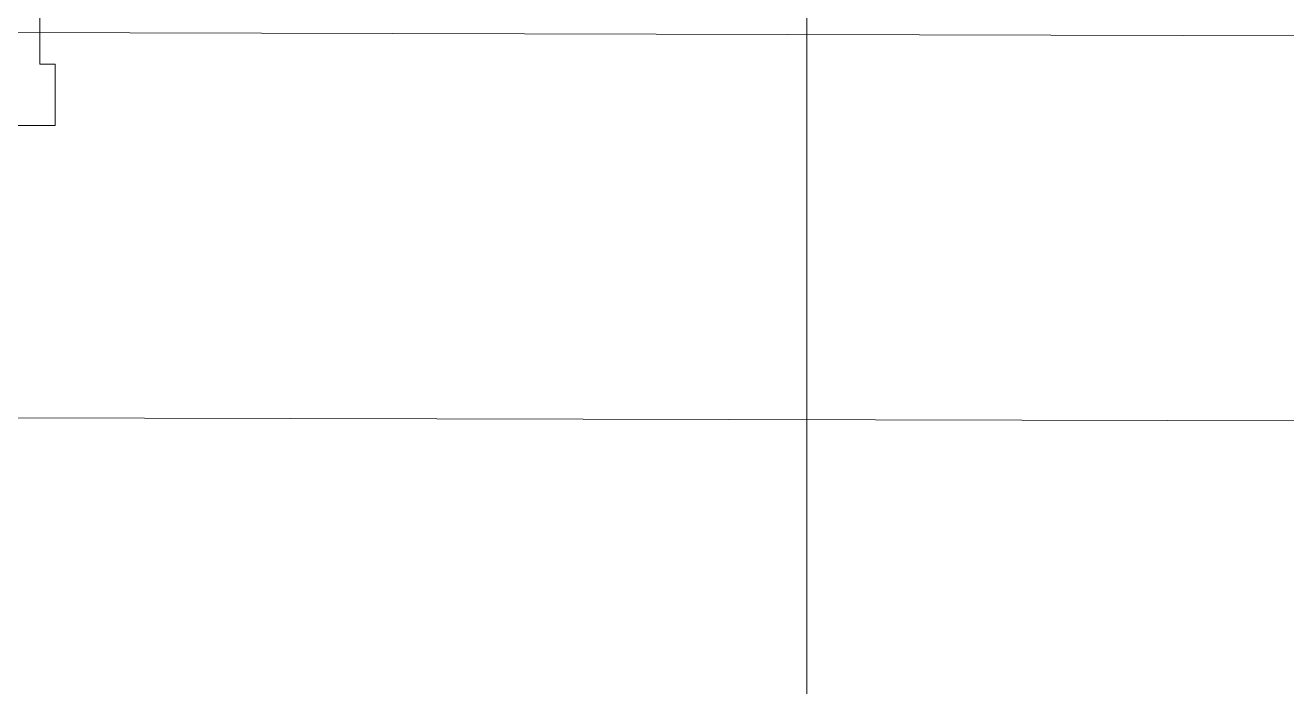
# Model space of a CAD drawing. Header units: millimetres. Extents: x -1113 to 415037, y -3642 to 28069.
# Drawn here: x 66015 to 66838, y 7318 to 7749 of the extents above; entities that cross this region are included whole.
import ezdxf

# ---------------------------------------------------------------- set-up
doc = ezdxf.new("R2010")
doc.units = ezdxf.units.MM
doc.linetypes.add('Осевая', pattern=[6350, 1270, -952.5, 3175, -952.5])
for name, color, linetype, lineweight in [('0) Стена 3.93м', 3, 'Continuous', 60), ('A-AREA-BNDY', 7, 'Continuous', 5), ('Оси-2', 7, 'Осевая', 9)]:
    doc.layers.add(name, color=color, linetype=linetype, lineweight=lineweight)
doc.layers.add('A-DOOR-1', color=7, linetype='Continuous', lineweight=5, true_color=0xc0c0c0)
doc.layers.add('A-DOOR-FRAM-1', color=7, linetype='Continuous', lineweight=5, true_color=0xc0c0c0)

# ---------------------------------------------------------------- blocks, each defined once
blk = doc.blocks.new('110_Дверь_СКБ_1Ст_Внутренняя1 - Д-7_л__950x2100h_Туалет-V66-Объем проектирования 1 этажа')
at = {"layer": 'A-DOOR-FRAM-1'}
for p, q in [((-412.5, 70), (-412.5, 110)), ((-402.5, 70), (-412.5, 70)), ((-402.5, 30), (-402.5, 70)), ((-437.5, 30), (-402.5, 30))]:
    blk.add_line(p, q, dxfattribs=at)
blk = doc.blocks.new('1floor')
at = {"layer": 'Оси-2'}
blk.add_line((66460, 4376.54), (66460, 22398.07), dxfattribs=at)
at = {"layer": 'A-DOOR-1'}
blk.add_blockref('110_Дверь_СКБ_1Ст_Внутренняя1 - Д-7_л__950x2100h_Туалет-V66-Объем проектирования 1 этажа', (66372.5, 7790), dxfattribs=at)

msp = doc.modelspace()

# ---------------------------------------------------------------- linework, layer by layer
at = {"layer": 'A-AREA-BNDY', "flags": 128}
msp.add_lwpolyline([(38780.46, 7829.46), (65299.39, 7767.21), (65929.39, 7765.73), (65929.34, 7744.73), (66879.34, 7742.5), (66879.39, 7763.5), (68279.38, 7760.21), (68279.33, 7739.21), (69379.33, 7736.63), (69379.38, 7757.63), (70729.38, 7754.46), (70729.33, 7733.46), (71679.32, 7731.23), (71679.37, 7752.23), (72099.37, 7751.25), (75478.36, 7743.32), (75481.67, 9152.31), (75542.69, 9162.17), (75546.31, 10701.16)], dxfattribs=at)
msp.add_lwpolyline([(67067.75, 7491.06), (65959.75, 7493.66), (65959.09, 7213.66), (65679.09, 7214.32), (65663.03, 371.84), (66173.03, 370.64), (66172.15, -4.86), (68355.14, -9.99), (68363.54, 3568), (67058.54, 3571.07)], close=True, dxfattribs=at)

# ---------------------------------------------------------------- block references
at = {"layer": '0) Стена 3.93м'}
msp.add_blockref('1floor', (64.7, -136.06), dxfattribs=at)

doc.saveas('drawing.dxf')
